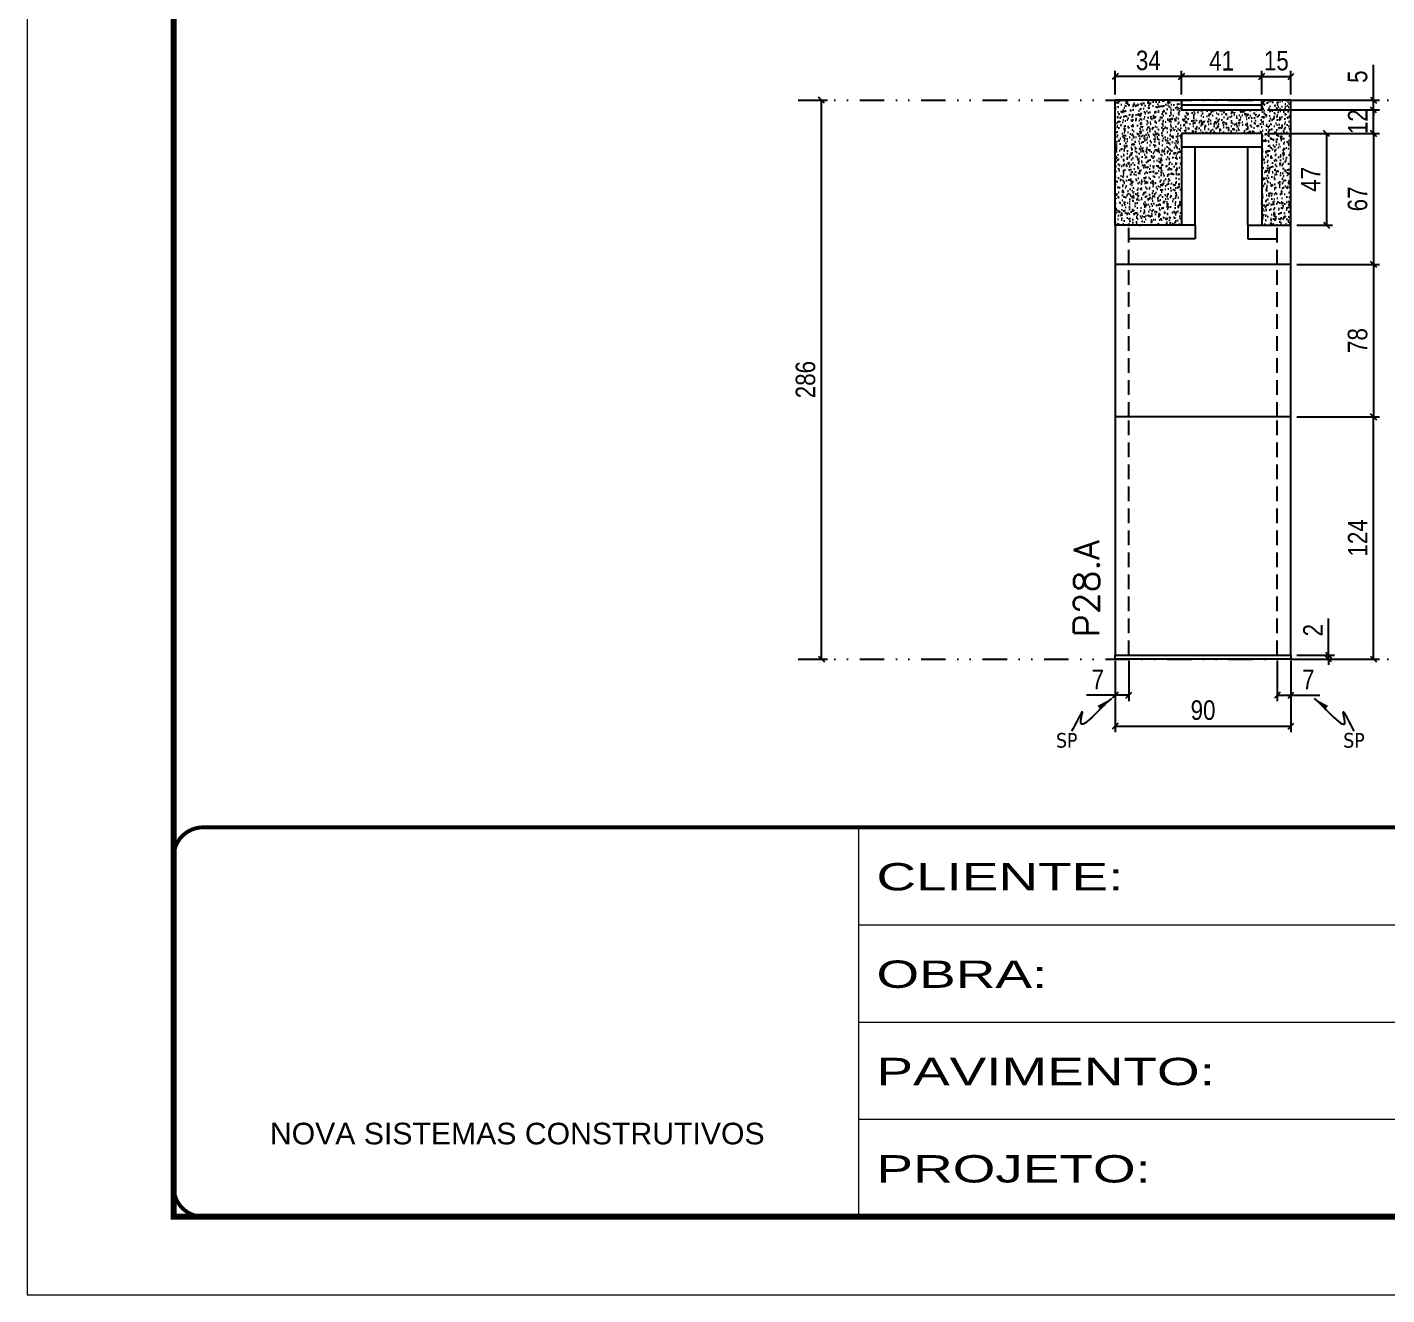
# Model space of a CAD drawing. Extents: x 808 to 7089, y -98 to 17032.
# Drawn here: x 808 to 1504, y 6794 to 7443 of the extents above; entities that cross this region are included whole.
import ezdxf

# ---------------------------------------------------------------- set-up
doc = ezdxf.new("R2010")
doc.units = 0
for name, pattern in [('CONTINUO', [0]), ('DASHED', [0.75, 0.5, -0.25]), ('DIVIDE2', [0.625, 0.25, -0.125, 0, -0.125, 0, -0.125]), ('HIDDEN', [0.375, 0.25, -0.125])]:
    doc.linetypes.add(name, pattern=pattern)
for name, color, linetype in [('COTA', 241, 'Continuous'), ('Nível', 160, 'Continuous'), ('Painéis', 200, 'Continuous'), ('SARR_2.2x7', 40, 'Continuous'), ('SARR_EDITAR', 141, 'Continuous'), ('Sarrafo de Pressão', 42, 'HIDDEN'), ('texto', 7, 'Continuous')]:
    doc.layers.add(name, color=color, linetype=linetype)
for name, color, linetype, lineweight in [('Folhas', 255, 'Continuous', 9), ('SARRAFO DE PRESSAO', 251, 'DASHED', 9), ('Texto Seção', 7, 'Continuous', 15)]:
    doc.layers.add(name, color=color, linetype=linetype, lineweight=lineweight)
doc.styles.add('ARIAL', font='arial.ttf')
doc.styles.add('COTA TECNICA', font='techl___.ttf', dxfattribs={"height": 10})
doc.styles.add('COTA TECNICA-50', font='techl___.ttf', dxfattribs={"height": 10})
doc.styles.add('REGUA-120', font='ROMANS.shx', dxfattribs={"height": 15})
doc.styles.get("Standard").update_dxf_attribs({"font": 'arial.ttf'})
doc.styles.add('Tecnologia', font='')
doc.styles.get('Tecnologia').set_extended_font_data('Forgotten Futurist')
doc.dimstyles.new('COTA PAINEL-50', dxfattribs={"dimtxt": 10, "dimasz": 3, "dimexe": 3, "dimexo": 3, "dimgap": 3, "dimtad": 1, "dimdec": 1, "dimzin": 12, "dimdsep": 46, "dimtxsty": 'COTA TECNICA-50', "dimblk1": 'OBLIQUE', "dimblk2": 'OBLIQUE', "dimsah": 1, "dimcen": 0.9, "dimclrd": 4, "dimclre": 4, "dimclrt": 240, "dimadec": 1, "dimazin": 3, "dimtfac": 1, "dimtdec": 1, "dimtmove": 0, "dimatfit": 3, "dimfxl": 1, "dimtolj": 1, "dimtzin": 12, "dimarcsym": 0})
doc.dimstyles.new('PAINEL', dxfattribs={"dimtxt": 10, "dimasz": 3, "dimexe": 3, "dimexo": 3, "dimgap": 3, "dimtad": 1, "dimdec": 1, "dimzin": 12, "dimdsep": 46, "dimtxsty": 'COTA TECNICA', "dimblk1": 'OBLIQUE', "dimblk2": 'OBLIQUE', "dimsah": 1, "dimcen": 0.9, "dimclrd": 4, "dimclre": 4, "dimclrt": 240, "dimadec": 1, "dimazin": 3, "dimtfac": 1, "dimtdec": 1, "dimtmove": 0, "dimatfit": 3, "dimfxl": 1, "dimtolj": 1, "dimtzin": 12, "dimarcsym": 0})
doc.dimstyles.get("Standard").update_dxf_attribs({"dimtxt": 0.18, "dimasz": 0.18, "dimexe": 0.18, "dimexo": 0.0625, "dimgap": 0.09, "dimtad": 0, "dimtih": 1, "dimtoh": 1, "dimdec": 4, "dimzin": 0, "dimdsep": 46, "dimtxsty": 'Standard', "dimcen": 0.09, "dimadec": 0, "dimazin": 0, "dimtfac": 1, "dimtdec": 4, "dimtofl": 0, "dimtmove": 0, "dimatfit": 3, "dimfxl": 1, "dimtolj": 1, "dimtzin": 0, "dimarcsym": 0})

# ---------------------------------------------------------------- blocks, each defined once
blk = doc.blocks.new('9999999999')
at = {"color": 30, "linetype": 'CONTINUO'}
for p, q in [((98564.56, 34230.21), (98564.56, 34429.45)), ((98564.56, 34379.64), (99583.98, 34379.64)), ((98564.56, 34329.83), (99487.98, 34329.83)), ((98564.56, 34280.02), (99487.98, 34280.02))]:
    blk.add_line(p, q, dxfattribs=at)
at = {"color": 30, "linetype": 'CONTINUO', "const_width": 2}
blk.add_lwpolyline([(99583.98, 34230.21), (99583.98, 34414.45, 0.414214), (99568.98, 34429.45), (98228.98, 34429.45, 0.414214), (98213.98, 34414.45), (98213.98, 34245.21, 0.414214), (98228.98, 34230.21), (99583.98, 34230.21)], format="xyb", dxfattribs=at)
at = {"layer": 'Folhas'}
blk.add_lwpolyline([(98138.98, 34190.21), (99623.98, 34190.21), (99623.98, 35240.21), (98138.98, 35240.21)], close=True, dxfattribs=at)
at = {"layer": 'Folhas', "color": 30, "const_width": 3}
blk.add_lwpolyline([(98213.98, 34230.21), (99583.98, 34230.21), (99583.98, 35200.21), (98213.98, 35200.21)], close=True, dxfattribs=at)
at = {"color": 7, "linetype": 'Continuous', "ltscale": 5, "style": 'ARIAL'}
blk.add_text('NOVA SISTEMAS CONSTRUTIVOS', height=11.0592, dxfattribs=at).set_placement((98263.19, 34267.21))
at = {"layer": 'Folhas', "color": 7, "style": 'Tecnologia', "width": 1.5}
for s, p in [('CLIENTE:', (98573.65, 34397.17)), ('OBRA:', (98573.65, 34347.31)), ('PAVIMENTO:', (98573.65, 34297.5)), ('PROJETO:', (98573.65, 34247.69))]:
    blk.add_text(s, height=14, dxfattribs=at).set_placement(p)
blk = doc.blocks.new('_Oblique')
at = {"color": 0, "linetype": 'ByBlock', "lineweight": -2}
blk.add_line((-0.5, -0.5), (0.5, 0.5), dxfattribs=at)
blk = doc.blocks.new('*D1760')
at = {"layer": 'COTA', "color": 4, "lineweight": -2, "transparency": 16777216}
for p, q in [((1205.84, 7405.29), (1217.69, 7405.29)), ((1214.69, 7119.29), (1214.69, 7405.29)), ((1205.84, 7119.29), (1217.69, 7119.29))]:
    blk.add_line(p, q, dxfattribs=at)
at = {"layer": 'Defpoints', "color": 0, "transparency": 16777216}
for p in [(1202.84, 7405.29), (1214.69, 7405.29), (1202.84, 7119.29)]:
    blk.add_point(p, dxfattribs=at)
at = {"layer": 'COTA', "color": 4, "lineweight": -2, "transparency": 16777216, "xscale": 3, "yscale": 3, "zscale": 3}
for p, rotation in [((1214.69, 7405.29), 90), ((1214.69, 7119.29), 270)]:
    blk.add_blockref('_Oblique', p, dxfattribs=dict(at, rotation=rotation))
at = {"layer": 'COTA', "color": 240, "transparency": 16777216, "insert": (1206.56, 7262.29), "char_height": 10, "attachment_point": 5, "rotation": 90, "style": 'COTA TECNICA-50'}
blk.add_mtext('\\A1;286', dxfattribs=at)
blk = doc.blocks.new('*D735')
at = {"layer": 'COTA', "color": 4, "lineweight": -2, "transparency": 16777216}
for p, q in [((1364.99, 7118.29), (1364.99, 7081.93)), ((1454.99, 7118.29), (1454.99, 7081.93)), ((1364.99, 7084.93), (1454.99, 7084.93))]:
    blk.add_line(p, q, dxfattribs=at)
at = {"layer": 'Defpoints', "color": 0, "transparency": 16777216}
for p in [(1364.99, 7121.29), (1454.99, 7121.29), (1454.99, 7084.93)]:
    blk.add_point(p, dxfattribs=at)
at = {"layer": 'COTA', "color": 4, "lineweight": -2, "transparency": 16777216, "xscale": 3, "yscale": 3, "zscale": 3, "rotation": 180}
blk.add_blockref('_Oblique', (1364.99, 7084.93), dxfattribs=at)
at = {"layer": 'COTA', "color": 4, "lineweight": -2, "transparency": 16777216, "xscale": 3, "yscale": 3, "zscale": 3}
blk.add_blockref('_Oblique', (1454.99, 7084.93), dxfattribs=at)
at = {"layer": 'COTA', "color": 240, "transparency": 16777216, "insert": (1409.99, 7093.06), "char_height": 10, "attachment_point": 5, "style": 'COTA TECNICA'}
blk.add_mtext('\\A1;90', dxfattribs=at)
blk = doc.blocks.new('*D736')
at = {"layer": 'COTA', "color": 4, "lineweight": -2, "transparency": 16777216}
for p, q in [((1447.99, 7118.29), (1447.99, 7097.78)), ((1454.99, 7116.29), (1454.99, 7097.78)), ((1447.99, 7100.78), (1454.99, 7100.78)), ((1454.99, 7100.78), (1469.72, 7100.78))]:
    blk.add_line(p, q, dxfattribs=at)
at = {"layer": 'Defpoints', "color": 0, "transparency": 16777216}
for p in [(1447.99, 7121.29), (1454.99, 7119.29), (1454.99, 7100.78)]:
    blk.add_point(p, dxfattribs=at)
at = {"layer": 'COTA', "color": 4, "lineweight": -2, "transparency": 16777216, "xscale": 3, "yscale": 3, "zscale": 3, "rotation": 180}
blk.add_blockref('_Oblique', (1447.99, 7100.78), dxfattribs=at)
at = {"layer": 'COTA', "color": 4, "lineweight": -2, "transparency": 16777216, "xscale": 3, "yscale": 3, "zscale": 3}
blk.add_blockref('_Oblique', (1454.99, 7100.78), dxfattribs=at)
at = {"layer": 'COTA', "color": 240, "transparency": 16777216, "insert": (1463.85, 7108.85), "char_height": 10, "attachment_point": 5, "style": 'COTA TECNICA-50'}
blk.add_mtext('\\A1;7', dxfattribs=at)
blk = doc.blocks.new('*D737')
at = {"layer": 'COTA', "color": 4, "lineweight": -2, "transparency": 16777216}
for p, q in [((1364.99, 7116.29), (1364.99, 7097.78)), ((1371.99, 7118.29), (1371.99, 7097.78)), ((1364.99, 7100.78), (1350.25, 7100.78)), ((1371.99, 7100.78), (1364.99, 7100.78))]:
    blk.add_line(p, q, dxfattribs=at)
at = {"layer": 'Defpoints', "color": 0, "transparency": 16777216}
for p in [(1364.99, 7119.29), (1371.99, 7121.29), (1364.99, 7100.78)]:
    blk.add_point(p, dxfattribs=at)
at = {"layer": 'COTA', "color": 4, "lineweight": -2, "transparency": 16777216, "xscale": 3, "yscale": 3, "zscale": 3, "rotation": 180}
blk.add_blockref('_Oblique', (1364.99, 7100.78), dxfattribs=at)
at = {"layer": 'COTA', "color": 4, "lineweight": -2, "transparency": 16777216, "xscale": 3, "yscale": 3, "zscale": 3}
blk.add_blockref('_Oblique', (1371.99, 7100.78), dxfattribs=at)
at = {"layer": 'COTA', "color": 240, "transparency": 16777216, "insert": (1356.12, 7108.85), "char_height": 10, "attachment_point": 5, "style": 'COTA TECNICA-50'}
blk.add_mtext('\\A1;7', dxfattribs=at)
blk = doc.blocks.new('*D738')
at = {"layer": 'COTA', "color": 4, "linetype": 'ByBlock', "lineweight": -2, "transparency": 16777216}
for p, q in [((1457.99, 7243.29), (1500.22, 7243.29)), ((1497.22, 7119.29), (1497.22, 7243.29)), ((1457.99, 7119.29), (1500.22, 7119.29))]:
    blk.add_line(p, q, dxfattribs=at)
at = {"layer": 'Defpoints', "color": 0, "linetype": 'ByBlock', "transparency": 16777216}
for p in [(1454.99, 7243.29), (1497.22, 7243.29), (1454.99, 7119.29)]:
    blk.add_point(p, dxfattribs=at)
at = {"layer": 'COTA', "color": 4, "linetype": 'ByBlock', "lineweight": -2, "transparency": 16777216, "xscale": 3, "yscale": 3, "zscale": 3}
for p, rotation in [((1497.22, 7243.29), 90), ((1497.22, 7119.29), 270)]:
    blk.add_blockref('_Oblique', p, dxfattribs=dict(at, rotation=rotation))
at = {"layer": 'COTA', "color": 240, "linetype": 'ByBlock', "transparency": 16777216, "insert": (1489.14, 7181.29), "char_height": 10, "attachment_point": 5, "rotation": 90, "style": 'COTA TECNICA'}
blk.add_mtext('\\A1;124', dxfattribs=at)
blk = doc.blocks.new('*D739')
at = {"layer": 'COTA', "color": 4, "lineweight": -2, "transparency": 16777216}
for p, q in [((1474.24, 7121.29), (1474.24, 7140.09)), ((1457.99, 7121.29), (1477.24, 7121.29)), ((1457.99, 7119.29), (1477.24, 7119.29)), ((1474.24, 7119.29), (1474.24, 7121.29)), ((1474.24, 7119.29), (1474.24, 7116.29))]:
    blk.add_line(p, q, dxfattribs=at)
at = {"layer": 'Defpoints', "color": 0, "transparency": 16777216}
for p in [(1454.99, 7121.29), (1454.99, 7119.29), (1474.24, 7119.29)]:
    blk.add_point(p, dxfattribs=at)
at = {"layer": 'COTA', "color": 4, "lineweight": -2, "transparency": 16777216, "xscale": 3, "yscale": 3, "zscale": 3}
for p, rotation in [((1474.24, 7121.29), 270), ((1474.24, 7119.29), 90)]:
    blk.add_blockref('_Oblique', p, dxfattribs=dict(at, rotation=rotation))
at = {"layer": 'COTA', "color": 240, "transparency": 16777216, "insert": (1466.24, 7134.04), "char_height": 10, "attachment_point": 5, "rotation": 90, "style": 'COTA TECNICA-50'}
blk.add_mtext('\\A1;2', dxfattribs=at)
blk = doc.blocks.new('*D740')
at = {"layer": 'COTA', "color": 4, "linetype": 'ByBlock', "lineweight": -2, "transparency": 16777216}
for p, q in [((1457.99, 7243.29), (1500.22, 7243.29)), ((1497.22, 7119.29), (1497.22, 7243.29)), ((1457.99, 7119.29), (1500.22, 7119.29))]:
    blk.add_line(p, q, dxfattribs=at)
at = {"layer": 'Defpoints', "color": 0, "linetype": 'ByBlock', "transparency": 16777216}
for p in [(1454.99, 7243.29), (1497.22, 7243.29), (1454.99, 7119.29)]:
    blk.add_point(p, dxfattribs=at)
at = {"layer": 'COTA', "color": 4, "linetype": 'ByBlock', "lineweight": -2, "transparency": 16777216, "xscale": 3, "yscale": 3, "zscale": 3}
for p, rotation in [((1497.22, 7243.29), 90), ((1497.22, 7119.29), 270)]:
    blk.add_blockref('_Oblique', p, dxfattribs=dict(at, rotation=rotation))
at = {"layer": 'COTA', "color": 240, "linetype": 'ByBlock', "transparency": 16777216, "insert": (1489.14, 7181.29), "char_height": 10, "attachment_point": 5, "rotation": 90, "style": 'COTA TECNICA'}
blk.add_mtext('\\A1;124', dxfattribs=at)
blk = doc.blocks.new('*D741')
at = {"layer": 'COTA', "color": 4, "lineweight": -2, "transparency": 16777216}
for p, q in [((1364.99, 7408.29), (1364.99, 7420.38)), ((1398.99, 7408.29), (1398.99, 7420.38)), ((1398.99, 7417.38), (1364.99, 7417.38))]:
    blk.add_line(p, q, dxfattribs=at)
at = {"layer": 'Defpoints', "color": 0, "transparency": 16777216}
for p in [(1364.99, 7417.38), (1364.99, 7405.29), (1398.99, 7405.29)]:
    blk.add_point(p, dxfattribs=at)
at = {"layer": 'COTA', "color": 4, "lineweight": -2, "transparency": 16777216, "xscale": 3, "yscale": 3, "zscale": 3, "rotation": 180}
blk.add_blockref('_Oblique', (1364.99, 7417.38), dxfattribs=at)
at = {"layer": 'COTA', "color": 4, "lineweight": -2, "transparency": 16777216, "xscale": 3, "yscale": 3, "zscale": 3}
blk.add_blockref('_Oblique', (1398.99, 7417.38), dxfattribs=at)
at = {"layer": 'COTA', "color": 240, "transparency": 16777216, "insert": (1381.99, 7425.6), "char_height": 10, "attachment_point": 5, "style": 'COTA TECNICA-50'}
blk.add_mtext('\\A1;34', dxfattribs=at)
blk = doc.blocks.new('*D742')
at = {"layer": 'COTA', "color": 4, "lineweight": -2, "transparency": 16777216}
for p, q in [((1442.99, 7388.29), (1500.22, 7388.29)), ((1497.22, 7388.29), (1497.22, 7321.29)), ((1457.99, 7321.29), (1500.22, 7321.29))]:
    blk.add_line(p, q, dxfattribs=at)
at = {"layer": 'Defpoints', "color": 0, "transparency": 16777216}
for p in [(1439.99, 7388.29), (1454.99, 7321.29), (1497.22, 7321.29)]:
    blk.add_point(p, dxfattribs=at)
at = {"layer": 'COTA', "color": 4, "lineweight": -2, "transparency": 16777216, "xscale": 3, "yscale": 3, "zscale": 3}
for p, rotation in [((1497.22, 7388.29), 90), ((1497.22, 7321.29), 270)]:
    blk.add_blockref('_Oblique', p, dxfattribs=dict(at, rotation=rotation))
at = {"layer": 'COTA', "color": 240, "transparency": 16777216, "insert": (1489.11, 7354.79), "char_height": 10, "attachment_point": 5, "rotation": 90, "style": 'COTA TECNICA'}
blk.add_mtext('\\A1;67', dxfattribs=at)
blk = doc.blocks.new('*D1752')
at = {"layer": 'COTA', "color": 4, "lineweight": -2, "transparency": 16777216}
for p, q in [((1457.99, 7321.29), (1500.22, 7321.29)), ((1497.22, 7321.29), (1497.22, 7243.29)), ((1457.99, 7243.29), (1500.22, 7243.29))]:
    blk.add_line(p, q, dxfattribs=at)
at = {"layer": 'Defpoints', "color": 0, "transparency": 16777216}
for p in [(1454.99, 7321.29), (1454.99, 7243.29), (1497.22, 7243.29)]:
    blk.add_point(p, dxfattribs=at)
at = {"layer": 'COTA', "color": 4, "lineweight": -2, "transparency": 16777216, "xscale": 3, "yscale": 3, "zscale": 3}
for p, rotation in [((1497.22, 7321.29), 90), ((1497.22, 7243.29), 270)]:
    blk.add_blockref('_Oblique', p, dxfattribs=dict(at, rotation=rotation))
at = {"layer": 'COTA', "color": 240, "transparency": 16777216, "insert": (1489.12, 7282.29), "char_height": 10, "attachment_point": 5, "rotation": 90, "style": 'COTA TECNICA'}
blk.add_mtext('\\A1;78', dxfattribs=at)
blk = doc.blocks.new('*D1753')
at = {"layer": 'COTA', "color": 4, "lineweight": -2, "transparency": 16777216}
for p, q in [((1442.99, 7388.29), (1476.16, 7388.29)), ((1473.16, 7388.29), (1473.16, 7341.29)), ((1457.99, 7341.29), (1476.16, 7341.29))]:
    blk.add_line(p, q, dxfattribs=at)
at = {"layer": 'Defpoints', "color": 0, "transparency": 16777216}
for p in [(1439.99, 7388.29), (1454.99, 7341.29), (1473.16, 7341.29)]:
    blk.add_point(p, dxfattribs=at)
at = {"layer": 'COTA', "color": 4, "lineweight": -2, "transparency": 16777216, "xscale": 3, "yscale": 3, "zscale": 3}
for p, rotation in [((1473.16, 7388.29), 90), ((1473.16, 7341.29), 270)]:
    blk.add_blockref('_Oblique', p, dxfattribs=dict(at, rotation=rotation))
at = {"layer": 'COTA', "color": 240, "transparency": 16777216, "insert": (1465.09, 7364.79), "char_height": 10, "attachment_point": 5, "rotation": 90, "style": 'COTA TECNICA'}
blk.add_mtext('\\A1;47', dxfattribs=at)
blk = doc.blocks.new('*D743')
at = {"layer": 'COTA', "color": 4, "lineweight": -2, "transparency": 16777216}
for p, q in [((1439.99, 7408.29), (1439.99, 7420.38)), ((1454.99, 7408.29), (1454.99, 7420.38)), ((1439.99, 7417.38), (1454.99, 7417.38))]:
    blk.add_line(p, q, dxfattribs=at)
at = {"layer": 'Defpoints', "color": 0, "transparency": 16777216}
for p in [(1454.99, 7417.38), (1439.99, 7405.29), (1454.99, 7405.29)]:
    blk.add_point(p, dxfattribs=at)
at = {"layer": 'COTA', "color": 4, "lineweight": -2, "transparency": 16777216, "xscale": 3, "yscale": 3, "zscale": 3, "rotation": 180}
blk.add_blockref('_Oblique', (1439.99, 7417.38), dxfattribs=at)
at = {"layer": 'COTA', "color": 4, "lineweight": -2, "transparency": 16777216, "xscale": 3, "yscale": 3, "zscale": 3}
blk.add_blockref('_Oblique', (1454.99, 7417.38), dxfattribs=at)
at = {"layer": 'COTA', "color": 240, "transparency": 16777216, "insert": (1447.49, 7425.49), "char_height": 10, "attachment_point": 5, "style": 'COTA TECNICA'}
blk.add_mtext('\\A1;15', dxfattribs=at)
blk = doc.blocks.new('*D1754')
at = {"layer": 'COTA', "color": 4, "lineweight": -2, "transparency": 16777216}
for p, q in [((1442.99, 7400.29), (1500.22, 7400.29)), ((1497.22, 7388.29), (1497.22, 7400.29)), ((1442.99, 7388.29), (1500.22, 7388.29))]:
    blk.add_line(p, q, dxfattribs=at)
at = {"layer": 'Defpoints', "color": 0, "transparency": 16777216}
for p in [(1439.99, 7400.29), (1497.22, 7400.29), (1439.99, 7388.29)]:
    blk.add_point(p, dxfattribs=at)
at = {"layer": 'COTA', "color": 4, "lineweight": -2, "transparency": 16777216, "xscale": 3, "yscale": 3, "zscale": 3}
for p, rotation in [((1497.22, 7400.29), 90), ((1497.22, 7388.29), 270)]:
    blk.add_blockref('_Oblique', p, dxfattribs=dict(at, rotation=rotation))
at = {"layer": 'COTA', "color": 240, "transparency": 16777216, "insert": (1489.16, 7394.29), "char_height": 10, "attachment_point": 5, "rotation": 90, "style": 'COTA TECNICA'}
blk.add_mtext('\\A1;12', dxfattribs=at)
blk = doc.blocks.new('*D1755')
at = {"layer": 'COTA', "color": 4, "lineweight": -2, "transparency": 16777216}
for p, q in [((1497.22, 7405.29), (1497.22, 7423.39)), ((1457.99, 7405.29), (1500.22, 7405.29)), ((1497.22, 7400.29), (1497.22, 7405.29)), ((1442.99, 7400.29), (1500.22, 7400.29)), ((1497.22, 7400.29), (1497.22, 7397.29))]:
    blk.add_line(p, q, dxfattribs=at)
at = {"layer": 'Defpoints', "color": 0, "transparency": 16777216}
for p in [(1454.99, 7405.29), (1497.22, 7405.29), (1439.99, 7400.29)]:
    blk.add_point(p, dxfattribs=at)
at = {"layer": 'COTA', "color": 4, "lineweight": -2, "transparency": 16777216, "xscale": 3, "yscale": 3, "zscale": 3}
for p, rotation in [((1497.22, 7405.29), 270), ((1497.22, 7400.29), 90)]:
    blk.add_blockref('_Oblique', p, dxfattribs=dict(at, rotation=rotation))
at = {"layer": 'COTA', "color": 240, "transparency": 16777216, "insert": (1489.11, 7417.34), "char_height": 10, "attachment_point": 5, "rotation": 90, "style": 'COTA TECNICA'}
blk.add_mtext('\\A1;5', dxfattribs=at)
blk = doc.blocks.new('*D1756')
at = {"layer": 'COTA', "color": 4, "lineweight": -2, "transparency": 16777216}
for p, q in [((1398.99, 7408.29), (1398.99, 7420.38)), ((1439.99, 7408.29), (1439.99, 7420.38)), ((1439.99, 7417.38), (1398.99, 7417.38))]:
    blk.add_line(p, q, dxfattribs=at)
at = {"layer": 'Defpoints', "color": 0, "transparency": 16777216}
for p in [(1398.99, 7417.38), (1398.99, 7405.29), (1439.99, 7405.29)]:
    blk.add_point(p, dxfattribs=at)
at = {"layer": 'COTA', "color": 4, "lineweight": -2, "transparency": 16777216, "xscale": 3, "yscale": 3, "zscale": 3, "rotation": 180}
blk.add_blockref('_Oblique', (1398.99, 7417.38), dxfattribs=at)
at = {"layer": 'COTA', "color": 4, "lineweight": -2, "transparency": 16777216, "xscale": 3, "yscale": 3, "zscale": 3}
blk.add_blockref('_Oblique', (1439.99, 7417.38), dxfattribs=at)
at = {"layer": 'COTA', "color": 240, "transparency": 16777216, "insert": (1419.49, 7425.46), "char_height": 10, "attachment_point": 5, "style": 'COTA TECNICA'}
blk.add_mtext('\\A1;41', dxfattribs=at)

msp = doc.modelspace()

# ---------------------------------------------------------------- hatches: boundary and pattern name
at = {"layer": 'COTA', "linetype": 'ByBlock'}
h = msp.add_hatch(dxfattribs=at)
h.set_pattern_fill('AR-CONC', color=256, scale=0.03)
h.set_pattern_definition([(50, (-7082.1023, 3293.2978), (5.46554, -0.4781726), [0.5715, -6.2865]), (355, (-7082.102, 3293.298), (-1.0573026, 5.7317054), [0.4572, -5.0292175]), (100.451445, (-7081.647, 3293.258), (4.4082374, 5.2535326), [0.4857003, -5.3427073]), (46.1842, (-7082.102, 3294.822), (8.132371, -1.26127), [0.85725, -9.42975]), (96.63556, (-7081.4246, 3294.717), (7.122124, 7.422784), [0.728551, -8.014068]), (351.18415, (-7082.102, 3294.822), (7.122124, 7.422784), [0.685799, -7.543792]), (21, (-7081.3403, 3294.4408), (4.5484317, -3.067956), [0.5715, -6.2865]), (326, (-7081.34, 3294.441), (1.854061, 5.525639), [0.4572, -5.0292]), (71.451445, (-7080.961, 3294.185), (6.4024926, 2.457683), [0.4857003, -5.342698]), (37.5, (-7082.1023, 3293.2978), (0.0926581, 2.53665117), [0, -4.96824, 0, -5.1054, 0, -5.04825]), (7.5, (-7082.1023, 3293.2978), (2.0045899, 3.00541724), [0, -2.91084, 0, -4.85394, 0, -1.92405]), (327.5, (-7083.8015, 3293.2978), (4.06771786, -0.1718623), [0, -1.905, 0, -5.9436, 0, -7.8867]), (317.5, (-7084.5635, 3293.2978), (4.4438754, 0.7627947), [0, -2.4765, 0, -3.94716, 0, -5.6007])])
h.paths.add_polyline_path([(1439.99, 7400.29), (1439.99, 7405.29), (1454.99, 7405.29), (1454.99, 7341.29), (1439.99, 7341.29), (1439.99, 7388.29), (1398.99, 7388.29), (1398.99, 7341.29), (1364.99, 7341.29), (1364.99, 7405.29), (1398.99, 7405.29), (1398.99, 7400.29)])

# ---------------------------------------------------------------- linework, layer by layer
for p, q in [((1364.99, 7341.29), (1364.99, 7405.29)), ((1398.99, 7405.29), (1364.99, 7405.29)), ((1454.99, 7405.29), (1439.99, 7405.29)), ((1454.99, 7405.29), (1454.99, 7405.29)), ((1454.99, 7341.29), (1454.99, 7405.29)), ((1454.99, 7341.29), (1454.99, 7341.29))]:
    msp.add_line(p, q, dxfattribs=at)
at = {"layer": 'Nível', "color": 4, "linetype": 'DIVIDE2', "ltscale": 50}
for p, q in [((1202.84, 7405.29), (2253.17, 7405.29)), ((1202.84, 7119.29), (2253.17, 7119.29))]:
    msp.add_line(p, q, dxfattribs=at)
at = {"layer": 'Painéis'}
for p, q in [((1439.99, 7388.29), (1398.99, 7388.29)), ((1398.99, 7388.29), (1398.99, 7341.29)), ((1439.99, 7388.29), (1439.99, 7341.29)), ((1398.99, 7341.29), (1364.99, 7341.29)), ((1364.99, 7341.29), (1364.99, 7243.29)), ((1439.99, 7341.29), (1454.99, 7341.29)), ((1454.99, 7243.29), (1454.99, 7341.29)), ((1454.99, 7321.29), (1364.99, 7321.29))]:
    msp.add_line(p, q, dxfattribs=at)
for points in [[(1439.99, 7405.29), (1398.99, 7405.29), (1398.99, 7400.29), (1439.99, 7400.29)], [(1454.99, 7243.29), (1364.99, 7243.29), (1364.99, 7121.29), (1454.99, 7121.29)], [(1454.99, 7119.29), (1364.99, 7119.29), (1364.99, 7121.29), (1454.99, 7121.29)]]:
    msp.add_lwpolyline(points, close=True, dxfattribs=at)
at = {"layer": 'SARR_2.2x7'}
for p, q in [((1439.99, 7381.29), (1398.99, 7381.29)), ((1405.99, 7341.29), (1405.99, 7381.29)), ((1432.99, 7341.29), (1432.99, 7381.29)), ((1405.99, 7341.29), (1398.99, 7341.29)), ((1405.99, 7341.29), (1405.99, 7334.29)), ((1432.99, 7341.29), (1439.99, 7341.29)), ((1432.99, 7341.29), (1432.99, 7334.29)), ((1405.99, 7334.29), (1371.99, 7334.29)), ((1432.99, 7334.29), (1447.99, 7334.29))]:
    msp.add_line(p, q, dxfattribs=at)
at = {"layer": 'SARR_EDITAR', "linetype": 'Continuous'}
msp.add_line((1439.99, 7402.79), (1398.99, 7402.79), dxfattribs=at)
at = {"layer": 'Sarrafo de Pressão', "ltscale": 30}
for p, q in [((1371.99, 7321.29), (1371.99, 7341.29)), ((1447.99, 7321.29), (1447.99, 7341.29)), ((1371.99, 7243.29), (1371.99, 7321.29)), ((1447.99, 7243.29), (1447.99, 7321.29)), ((1371.99, 7121.29), (1371.99, 7243.29)), ((1447.99, 7121.29), (1447.99, 7243.29))]:
    msp.add_line(p, q, dxfattribs=at)

# ---------------------------------------------------------------- block references
at = {"layer": 'SARRAFO DE PRESSAO', "color": 6, "linetype": 'ByBlock'}
msp.add_blockref('9999999999', (-97330.81, -27396.33), dxfattribs=at)

# ---------------------------------------------------------------- texts
at = {"layer": 'texto', "color": 0, "char_height": 7.5, "attachment_point": 5}
for insert in [(1340.21, 7077.61), (1487.23, 7077.61)]:
    msp.add_mtext('{\\fTahoma|b0|i0|c0|p34;\\C4;SP}', dxfattribs=dict(at, insert=insert))
at = {"layer": 'Texto Seção', "insert": (1356.88, 7130.54), "char_height": 13, "width": 285.3299, "attachment_point": 7, "rotation": 90, "style": 'REGUA-120'}
msp.add_mtext('P28.A', dxfattribs=at)

# ---------------------------------------------------------------- dimensions: what is measured, and where the dimension line sits
at = {"layer": 'COTA'}
for base, p1, p2, angle, dimstyle, picture, middle in [((1364.99, 7417.38), (1398.99, 7405.29), (1364.99, 7405.29), 180, 'COTA PAINEL-50', '*D741', (1381.99, 7425.6)), ((1398.99, 7417.38), (1439.99, 7405.29), (1398.99, 7405.29), 180, 'PAINEL', '*D1756', (1419.49, 7425.46)), ((1497.22, 7405.29), (1439.99, 7400.29), (1454.99, 7405.29), 90, 'PAINEL', '*D1755', (1489.11, 7417.34)), ((1214.69, 7405.29), (1202.84, 7119.29), (1202.84, 7405.29), 90, 'COTA PAINEL-50', '*D1760', (1206.56, 7262.29)), ((1497.22, 7321.29), (1439.99, 7388.29), (1454.99, 7321.29), 90, 'PAINEL', '*D742', (1489.11, 7354.79)), ((1473.16, 7341.29), (1439.99, 7388.29), (1454.99, 7341.29), 90, 'PAINEL', '*D1753', (1465.09, 7364.79)), ((1497.22, 7243.29), (1454.99, 7321.29), (1454.99, 7243.29), 90, 'PAINEL', '*D1752', (1489.12, 7282.29)), ((1364.99, 7100.78), (1371.99, 7121.29), (1364.99, 7119.29), 180, 'COTA PAINEL-50', '*D737', (1356.12, 7108.85))]:
    dim = msp.add_linear_dim(base=base, p1=p1, p2=p2, angle=angle, dimstyle=dimstyle, dxfattribs=at)
    dim.commit()
    dim.dimension.update_dxf_attribs({"geometry": picture, "text_midpoint": middle})
for base, p1, p2, angle, dimstyle, picture, middle in [((1454.99, 7417.38), (1439.99, 7405.29), (1454.99, 7405.29), 180, 'PAINEL', '*D743', (1447.49, 7417.38)), ((1497.22, 7400.29), (1439.99, 7388.29), (1439.99, 7400.29), 90, 'PAINEL', '*D1754', (1497.22, 7394.29)), ((1474.24, 7119.29), (1454.99, 7121.29), (1454.99, 7119.29), 90, 'COTA PAINEL-50', '*D739', (1474.24, 7134.04))]:
    dim = msp.add_linear_dim(base=base, p1=p1, p2=p2, angle=angle, dimstyle=dimstyle, dxfattribs=at)
    dim.commit()
    dim.dimension.update_dxf_attribs({"geometry": picture, "text_midpoint": middle, "dimtype": 160})
at = {"layer": 'COTA', "linetype": 'ByBlock'}
for picture in ['*D738', '*D740']:
    dim = msp.add_aligned_dim(p1=(1454.99, 7119.29), p2=(1454.99, 7243.29), distance=-42.23, dimstyle='PAINEL', dxfattribs=at)
    dim.commit()
    dim.dimension.update_dxf_attribs({"geometry": picture, "text_midpoint": (1489.14, 7181.29)})
at = {"layer": 'COTA'}
dim = msp.add_linear_dim(base=(1454.99, 7084.93), p1=(1364.99, 7121.29), p2=(1454.99, 7121.29), dimstyle='PAINEL', override={"dimarcsym": 2}, dxfattribs=at)
dim.commit()
dim.dimension.update_dxf_attribs({"geometry": '*D735', "text_midpoint": (1409.99, 7093.06)})
dim = msp.add_linear_dim(base=(1454.99, 7100.78), p1=(1447.99, 7121.29), p2=(1454.99, 7119.29), dimstyle='COTA PAINEL-50', dxfattribs=at)
dim.commit()
dim.dimension.update_dxf_attribs({"geometry": '*D736', "text_midpoint": (1463.85, 7108.85)})

# ---------------------------------------------------------------- leaders
at = {"layer": 'COTA', "path_type": 1}
for points in [[(1363.16, 7099.11), (1347.37, 7087.27), (1348.3, 7092.08), (1342.74, 7082.3)], [(1466.81, 7099.11), (1482.6, 7087.27), (1481.67, 7092.08), (1487.23, 7082.3)]]:
    msp.add_leader(points, dimstyle='Standard', override={"dimasz": 8}, dxfattribs=at)

doc.saveas('drawing.dxf')
